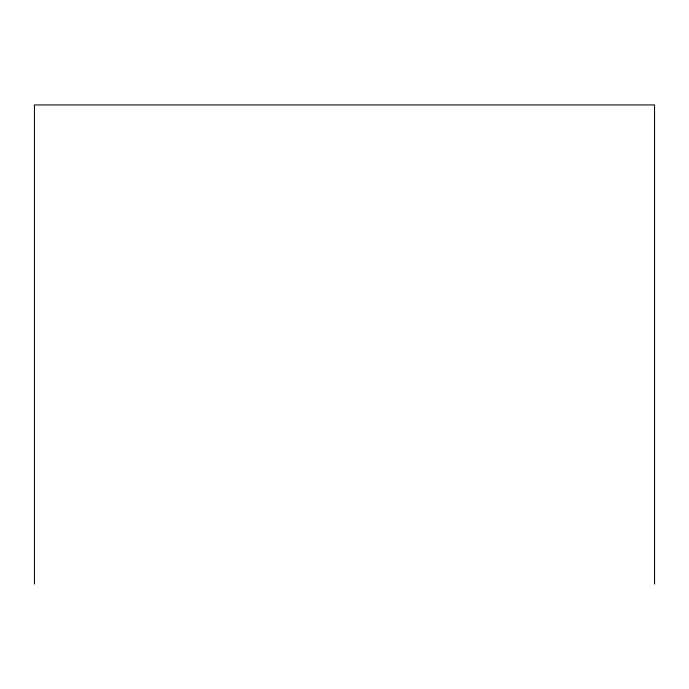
<?xml version="1.0" encoding="UTF-8"?>
<svg xmlns="http://www.w3.org/2000/svg" width="689" height="689" viewBox="0 0 689 689"><rect width="100%" height="100%" fill="white"/><g stroke="black" fill="none" stroke-linecap="round" stroke-linejoin="round"><path stroke-width="1.03" d="M654.55 584.074L654.55 104.926L34.45 104.926L34.45 584.074"/></g></svg>
